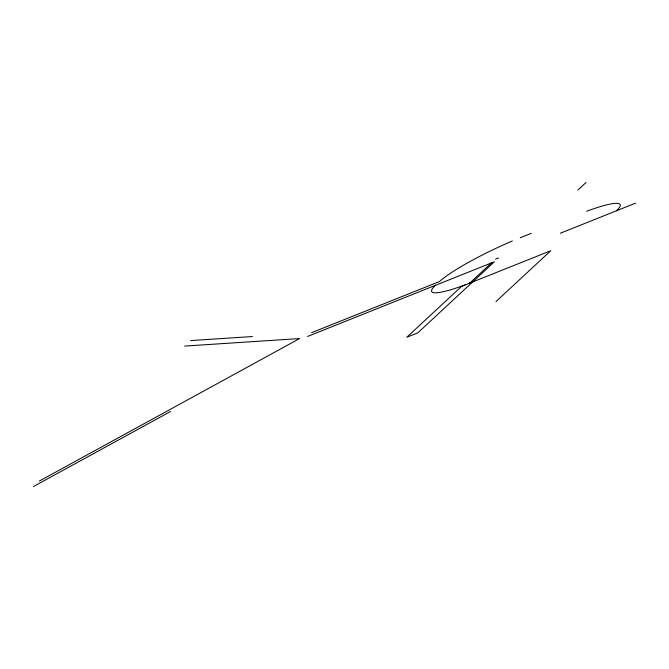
<?xml version="1.0" encoding="UTF-8"?>
<svg xmlns="http://www.w3.org/2000/svg" width="669" height="669" viewBox="0 0 669 669"><rect width="100%" height="100%" fill="white"/><g stroke="black" fill="none" stroke-linecap="round" stroke-linejoin="round"><path stroke-width="1" d="M469.663 283.163L491.439 262.934M577.891 190.046L586.061 182.461M495.98 301.602L550.729 250.741L461.56 286.399L406.802 337.251L417.857 332.836L494.391 261.755L307.564 336.457M39.371 481.036L299.603 338.556L184.677 346.082M33.45 486.539L170.511 411.494M520.248 237.738L531.303 233.322M311.645 332.66L439.516 281.54A69.425 9.784 -25.4 0 1 512.37 240.991M495.528 259.146L498.472 257.966M560.379 233.213L635.55 203.15M469.738 283.096L472.615 281.983M190.598 340.588L252.439 336.54M465.106 284.885A69.425 9.784 -25.4 0 1 435.427 285.329M586.713 211.262A69.425 9.784 -25.4 0 1 616.392 210.819"/></g></svg>
